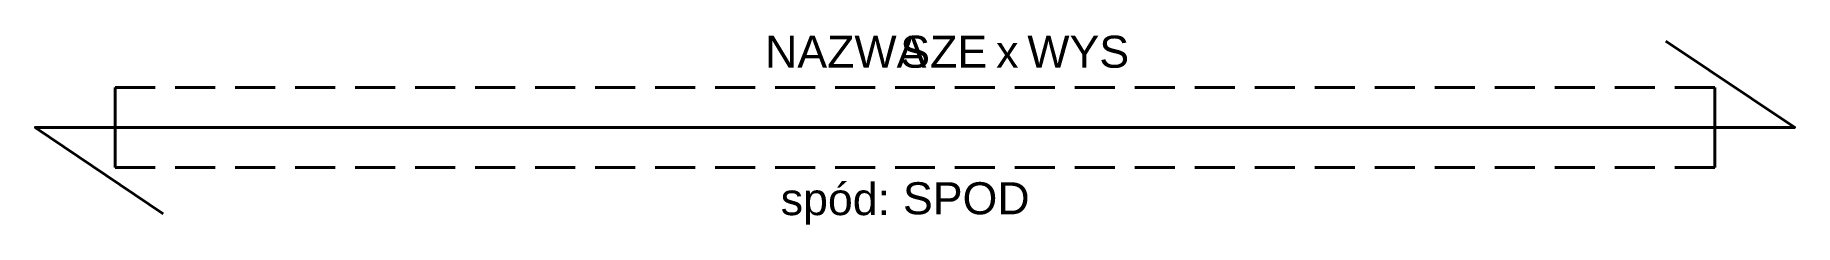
# Model space of a CAD drawing. Header units: millimetres. Extents: x -250 to 5250, y -179 to 413.
import ezdxf
from ezdxf.enums import TextEntityAlignment as Align

# ---------------------------------------------------------------- set-up
doc = ezdxf.new("R2010")
doc.units = ezdxf.units.MM
doc.header["$LTSCALE"] = 10
doc.header["$MEASUREMENT"] = 0
doc.linetypes.add('DASHED2', pattern=[0.375, 0.25, -0.125])
doc.layers.add('G-Elementy konstrukcyjne', color=1, linetype='Continuous', lineweight=40)
doc.layers.add('G-Opisy', color=2, linetype='Continuous', lineweight=18)
doc.styles.add('Arial-GG', font='arial.ttf')

msp = doc.modelspace()

# ---------------------------------------------------------------- linework, layer by layer
at = {"layer": 'G-Elementy konstrukcyjne', "linetype": 'DASHED2', "ltscale": 50}
for p, q in [((0, 250), (5000, 250)), ((0, 0), (5000, 0))]:
    msp.add_line(p, q, dxfattribs=at)
at = {"layer": 'G-Elementy konstrukcyjne', "ltscale": 200}
for p, q in [((0, 0), (0, 250)), ((5000, 0), (5000, 250))]:
    msp.add_line(p, q, dxfattribs=at)
msp.add_lwpolyline([(4846.8, 395), (5250, 125), (-250, 125), (150, -145)], dxfattribs=at)

# ---------------------------------------------------------------- texts
at = {"layer": 'G-Opisy', "ltscale": 2, "char_height": 100, "width": 463.906, "style": 'Arial-GG'}
for s, insert, attachment_point in [('x', (2788.5, 311.7), 8), ('spód:', (2422, -178.8), 9)]:
    msp.add_mtext(s, dxfattribs=dict(at, insert=insert, attachment_point=attachment_point))
at = {"layer": 'G-Opisy', "ltscale": 2, "style": 'Arial-GG'}
for tag, text, p in [('NAZWA', 'BŻ-1/0', (2535.7, 311.7)), ('SZE', '25', (2725.6, 311.7))]:
    msp.add_attdef(tag, text=text, height=100, dxfattribs=at).set_placement(p, align=Align.RIGHT)
for tag, p, s in [('WYS', (2851.1, 311.7), '40'), ('SPOD', (2462.4, -146), '+ 2,10')]:
    msp.add_attdef(tag, p, s, height=100, dxfattribs=at)

doc.saveas('drawing.dxf')
